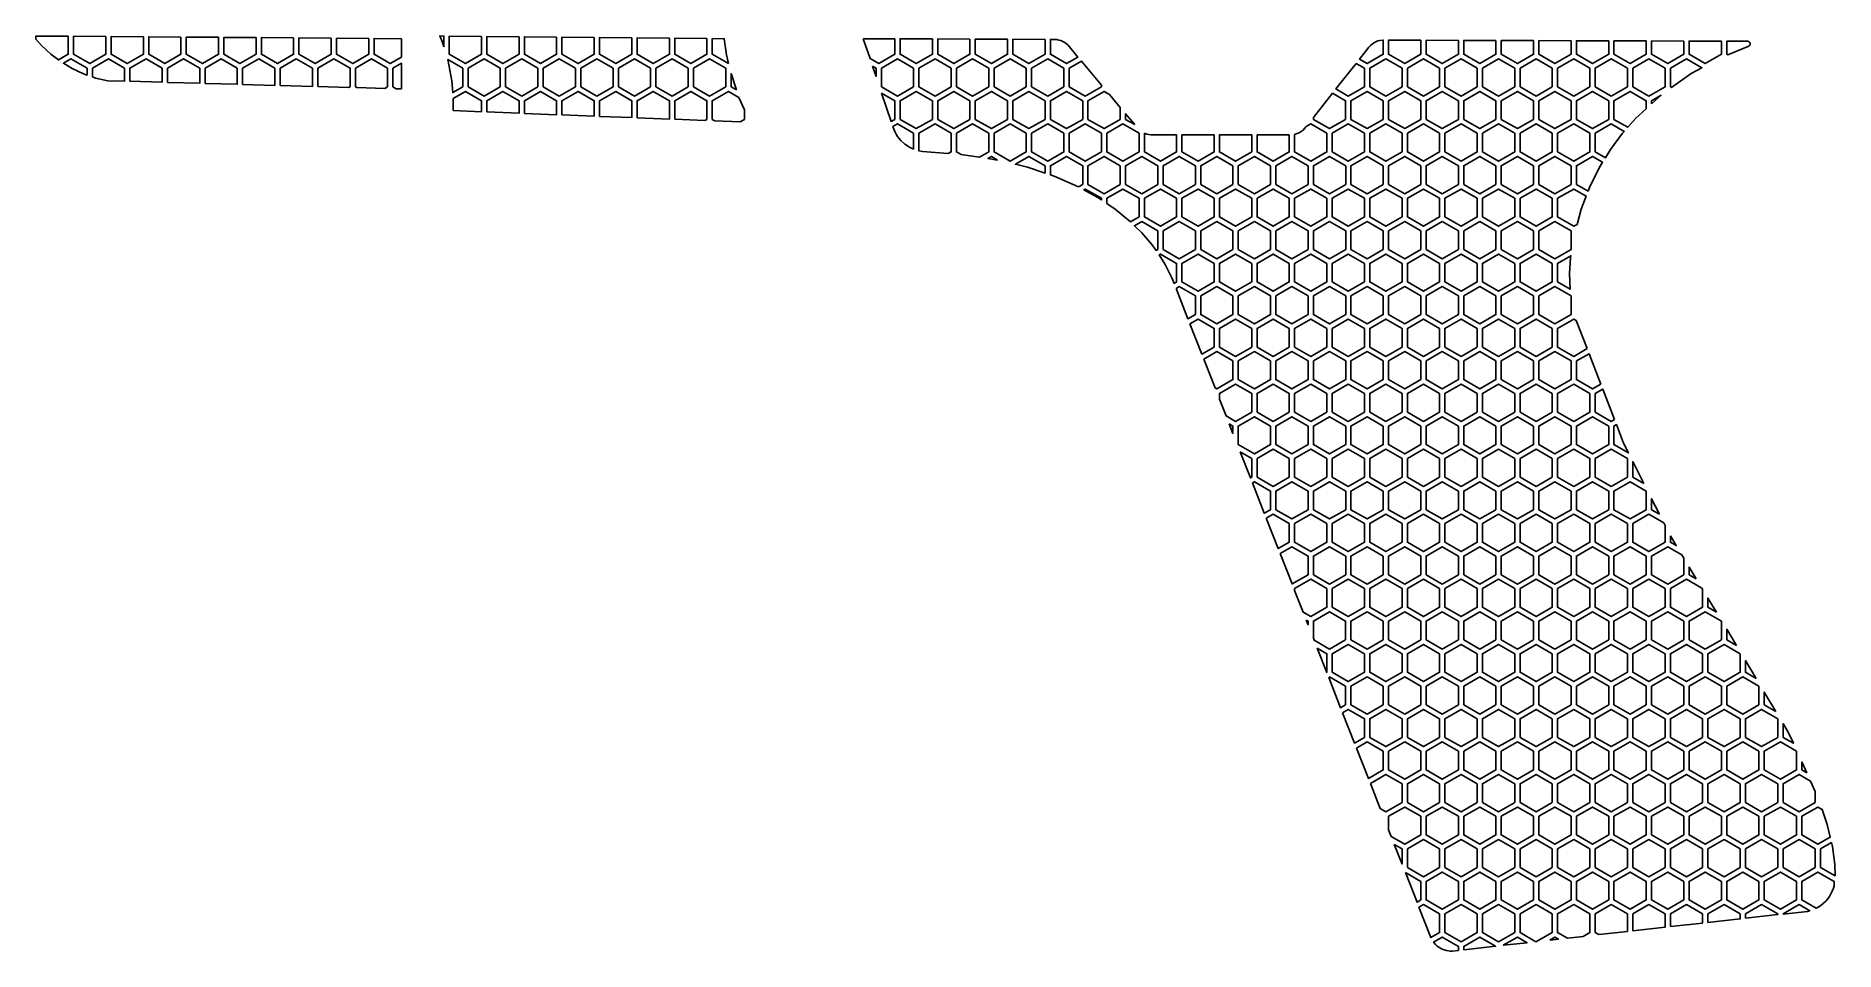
# Model space of a CAD drawing. Header units: millimetres. Extents: x 18 to 187, y -155 to -69.
import ezdxf

# ---------------------------------------------------------------- set-up
doc = ezdxf.new("R2010")
doc.units = ezdxf.units.MM

# ---------------------------------------------------------------- blocks, each defined once
blk = doc.blocks.new('HEX')
blk.add_lwpolyline([(1.516, 0.875), (0, 1.75), (-1.516, 0.875), (-1.516, -0.875), (0, -1.75), (1.516, -0.875)], close=True)

msp = doc.modelspace()

# ---------------------------------------------------------------- linework, layer by layer
for points in [[(19.541, -71.054), (18.656, -70.238), (18.134, -69.655), (18.134, -69.343), (21.165, -69.365), (21.165, -71.063), (20.252, -71.59), (19.541, -71.054)], [(24.696, -69.391), (24.696, -71.063), (23.181, -71.938), (21.665, -71.063), (21.665, -69.368), (24.696, -69.391)], [(28.228, -69.417), (28.228, -71.063), (26.712, -71.938), (25.196, -71.063), (25.196, -69.394), (28.228, -69.417)], [(31.759, -69.442), (31.759, -71.063), (30.243, -71.938), (28.728, -71.063), (28.728, -69.42), (31.759, -69.442)], [(35.29, -69.468), (35.29, -71.063), (33.774, -71.938), (32.259, -71.063), (32.259, -69.446), (35.29, -69.468)], [(38.821, -69.494), (38.821, -71.063), (37.305, -71.938), (35.79, -71.063), (35.79, -69.472), (38.821, -69.494)], [(42.352, -69.52), (42.352, -71.063), (40.836, -71.938), (39.321, -71.063), (39.321, -69.498), (42.352, -69.52)], [(45.883, -69.546), (45.883, -71.063), (44.367, -71.938), (42.852, -71.063), (42.852, -69.524), (45.883, -69.546)], [(49.414, -69.572), (49.414, -71.063), (47.898, -71.938), (46.383, -71.063), (46.383, -69.55), (49.414, -69.572)], [(52.492, -69.594), (52.492, -71.325), (51.43, -71.938), (49.914, -71.063), (49.914, -69.576), (52.492, -69.594)], [(56.321, -69.86), (56.088, -69.341), (56.087, -69.34), (56.476, -69.344), (56.476, -70.342), (56.321, -69.86)], [(60.007, -69.377), (60.007, -71.063), (58.492, -71.938), (56.976, -71.063), (56.976, -69.349), (60.007, -69.377)], [(63.538, -69.411), (63.538, -71.063), (62.023, -71.938), (60.507, -71.063), (60.507, -69.382), (63.538, -69.411)], [(67.069, -69.445), (67.069, -71.063), (65.554, -71.938), (64.038, -71.063), (64.038, -69.416), (67.069, -69.445)], [(70.601, -69.478), (70.601, -71.063), (69.085, -71.938), (67.569, -71.063), (67.569, -69.449), (70.601, -69.478)], [(74.132, -69.512), (74.132, -71.063), (72.616, -71.938), (71.101, -71.063), (71.101, -69.483), (74.132, -69.512)], [(77.663, -69.545), (77.663, -71.063), (76.147, -71.938), (74.632, -71.063), (74.632, -69.516), (77.663, -69.545)], [(81.194, -69.579), (81.194, -71.063), (79.678, -71.938), (78.163, -71.063), (78.163, -69.55), (81.194, -69.579)], [(83.215, -71.935), (81.694, -71.063), (81.694, -69.583), (82.826, -69.594), (83.034, -71.125), (83.215, -71.935)], [(95.889, -69.594), (98.849, -69.606), (98.849, -71.063), (97.334, -71.938), (96.519, -71.467), (95.889, -69.594)], [(102.38, -69.619), (102.38, -71.063), (100.865, -71.938), (99.349, -71.063), (99.349, -69.607), (102.38, -69.619)], [(105.911, -69.633), (105.911, -71.063), (104.396, -71.938), (102.88, -71.063), (102.88, -69.621), (105.911, -69.633)], [(109.443, -69.647), (109.443, -71.063), (107.927, -71.938), (106.411, -71.063), (106.411, -69.635), (109.443, -69.647)], [(112.974, -69.661), (112.974, -71.063), (111.458, -71.938), (109.943, -71.063), (109.943, -69.649), (112.974, -69.661)], [(113.877, -69.664), (114.079, -69.682), (114.276, -69.721), (114.467, -69.781), (114.649, -69.861), (114.822, -69.961), (114.984, -70.08), (115.132, -70.216), (116.06, -71.32), (114.989, -71.938), (113.474, -71.063), (113.474, -69.662), (113.877, -69.664)], [(143.401, -70.396), (143.545, -70.24), (143.704, -70.103), (143.877, -69.986), (144.062, -69.889), (144.257, -69.813), (144.459, -69.76), (144.753, -69.731), (144.753, -71.063), (143.238, -71.938), (142.515, -71.52), (143.401, -70.396)], [(148.285, -69.742), (148.285, -71.063), (146.769, -71.938), (145.253, -71.063), (145.253, -69.732), (148.285, -69.742)], [(151.816, -69.754), (151.816, -71.063), (150.3, -71.938), (148.785, -71.063), (148.785, -69.744), (151.816, -69.754)], [(155.347, -69.765), (155.347, -71.063), (153.831, -71.938), (152.316, -71.063), (152.316, -69.755), (155.347, -69.765)], [(158.878, -69.777), (158.878, -71.063), (157.362, -71.938), (155.847, -71.063), (155.847, -69.767), (158.878, -69.777)], [(162.409, -69.789), (162.409, -71.063), (160.893, -71.938), (159.378, -71.063), (159.378, -69.779), (162.409, -69.789)], [(165.94, -69.8), (165.94, -71.063), (164.424, -71.938), (162.909, -71.063), (162.909, -69.79), (165.94, -69.8)], [(169.471, -69.812), (169.471, -71.063), (167.956, -71.938), (166.44, -71.063), (166.44, -69.802), (169.471, -69.812)], [(173.002, -69.823), (173.002, -71.063), (171.487, -71.938), (169.971, -71.063), (169.971, -69.813), (173.002, -69.823)], [(176.533, -69.835), (176.533, -71.063), (175.018, -71.938), (173.502, -71.063), (173.502, -69.825), (176.533, -69.835)], [(179.02, -69.843), (179.087, -69.859), (179.158, -69.903), (179.197, -69.95), (179.229, -70.024), (179.236, -70.104), (179.217, -70.183), (179.171, -70.251), (179.117, -70.291), (177.132, -71.12), (177.033, -71.063), (177.033, -69.837), (179.02, -69.843)], [(22.608, -72.909), (21.527, -72.4), (20.708, -71.904), (21.415, -71.496), (22.931, -72.371), (22.931, -73.019), (22.608, -72.909)], [(23.431, -73.19), (23.431, -72.371), (24.946, -71.496), (26.462, -72.371), (26.462, -73.589), (24.899, -73.545), (23.735, -73.294), (23.431, -73.19)], [(26.962, -73.603), (26.962, -72.371), (28.478, -71.496), (29.993, -72.371), (29.993, -73.687), (26.962, -73.603)], [(30.493, -73.701), (30.493, -72.371), (32.009, -71.496), (33.524, -72.371), (33.524, -73.786), (30.493, -73.701)], [(34.024, -73.8), (34.024, -72.371), (35.54, -71.496), (37.055, -72.371), (37.055, -73.885), (34.024, -73.8)], [(37.555, -73.899), (37.555, -72.371), (39.071, -71.496), (40.586, -72.371), (40.586, -73.983), (37.555, -73.899)], [(41.086, -73.997), (41.086, -72.371), (42.602, -71.496), (44.117, -72.371), (44.117, -74.082), (41.086, -73.997)], [(44.617, -74.096), (44.617, -72.371), (46.133, -71.496), (47.648, -72.371), (47.648, -74.121), (47.55, -74.178), (44.617, -74.096)], [(48.283, -74.198), (48.148, -74.121), (48.148, -72.371), (49.664, -71.496), (51.18, -72.371), (51.18, -74.121), (50.918, -74.272), (48.283, -74.198)], [(52.492, -74.316), (51.993, -74.302), (51.68, -74.121), (51.68, -72.371), (52.492, -71.902), (52.492, -74.316)], [(57.211, -73.554), (56.833, -71.558), (58.242, -72.371), (58.242, -74.121), (57.304, -74.662), (57.211, -73.554)], [(96.76, -72.184), (97.084, -72.371), (97.084, -73.148), (96.76, -72.184)], [(118.27, -73.953), (118.27, -74.121), (116.755, -74.996), (115.239, -74.121), (115.239, -72.371), (116.386, -71.709), (118.27, -73.953)], [(142.202, -71.917), (142.988, -72.371), (142.988, -74.121), (141.472, -74.996), (140.305, -74.322), (142.202, -71.917)], [(173.707, -72.879), (171.845, -74.183), (171.737, -74.121), (171.737, -72.371), (173.252, -71.496), (174.699, -72.331), (173.707, -72.879)], [(83.959, -74.41), (83.459, -74.121), (83.459, -72.884), (83.959, -74.41)], [(57.349, -76.36), (57.334, -75.222), (58.492, -74.554), (60.007, -75.429), (60.007, -76.464), (57.349, -76.36)], [(60.507, -76.483), (60.507, -75.429), (62.023, -74.554), (63.538, -75.429), (63.538, -76.602), (60.507, -76.483)], [(64.038, -76.622), (64.038, -75.429), (65.554, -74.554), (67.069, -75.429), (67.069, -76.74), (64.038, -76.622)], [(67.569, -76.76), (67.569, -75.429), (69.085, -74.554), (70.601, -75.429), (70.601, -76.879), (67.569, -76.76)], [(71.101, -76.898), (71.101, -75.429), (72.616, -74.554), (74.132, -75.429), (74.132, -77.017), (71.101, -76.898)], [(74.632, -77.037), (74.632, -75.429), (76.147, -74.554), (77.663, -75.429), (77.663, -77.155), (74.632, -77.037)], [(78.163, -77.175), (78.163, -75.429), (79.678, -74.554), (81.194, -75.429), (81.194, -77.179), (81.008, -77.286), (78.163, -77.175)], [(84.725, -76.274), (84.725, -77.179), (84.315, -77.416), (81.943, -77.323), (81.694, -77.179), (81.694, -75.429), (83.209, -74.554), (84.2, -75.126), (84.725, -76.274)], [(97.61, -74.713), (98.849, -75.429), (98.849, -77.179), (98.505, -77.378), (97.61, -74.713)], [(120.036, -76.055), (120.036, -77.179), (118.52, -78.054), (117.005, -77.179), (117.005, -75.429), (118.52, -74.554), (119.015, -74.84), (120.036, -76.055)], [(139.992, -74.719), (141.222, -75.429), (141.222, -77.179), (139.707, -78.054), (138.191, -77.179), (138.191, -77.002), (139.992, -74.719)], [(168.486, -77.08), (167.738, -77.928), (166.44, -77.179), (166.44, -75.429), (167.956, -74.554), (169.471, -75.429), (169.471, -76.184), (168.486, -77.08)], [(169.971, -75.729), (169.971, -75.429), (170.873, -74.908), (169.971, -75.729)], [(100.615, -79.985), (100.225, -79.801), (99.801, -79.519), (99.425, -79.176), (99.257, -78.983), (99.104, -78.777), (98.967, -78.559), (98.847, -78.329), (98.744, -78.087), (98.667, -77.861), (99.099, -77.612), (100.615, -78.487), (100.615, -79.985)], [(101.446, -80.201), (101.115, -80.141), (101.115, -78.487), (102.63, -77.612), (104.146, -78.487), (104.146, -80.237), (103.879, -80.391), (101.446, -80.201)], [(105.284, -80.501), (105.075, -80.485), (104.646, -80.237), (104.646, -78.487), (106.161, -77.612), (107.677, -78.487), (107.677, -80.237), (106.809, -80.738), (105.284, -80.501)], [(121.397, -77.676), (120.536, -77.179), (120.536, -76.651), (121.397, -77.676)], [(136.426, -78.596), (136.675, -78.521), (136.866, -78.433), (137.046, -78.325), (137.213, -78.196), (137.366, -78.049), (137.517, -77.857), (137.941, -77.612), (139.457, -78.487), (139.457, -80.237), (137.941, -81.112), (136.426, -80.237), (136.426, -78.596)], [(167.254, -78.477), (166.101, -80.022), (165.629, -80.788), (164.674, -80.237), (164.674, -78.487), (166.19, -77.612), (167.401, -78.311), (167.254, -78.477)], [(122.301, -78.487), (122.523, -78.563), (122.72, -78.613), (122.923, -78.641), (125.332, -78.642), (125.332, -80.237), (123.817, -81.112), (122.301, -80.237), (122.301, -78.487)], [(128.864, -78.643), (128.864, -80.237), (127.348, -81.112), (125.832, -80.237), (125.832, -78.642), (128.864, -78.643)], [(132.395, -78.645), (132.395, -80.237), (130.879, -81.112), (129.364, -80.237), (129.364, -78.644), (132.395, -78.645)], [(135.926, -78.646), (135.926, -80.237), (134.41, -81.112), (132.895, -80.237), (132.895, -78.645), (135.926, -78.646)], [(108.506, -81.004), (107.596, -80.861), (107.927, -80.67), (108.506, -81.004)], [(111.328, -81.682), (110.182, -81.407), (111.458, -80.67), (112.974, -81.545), (112.974, -82.231), (111.328, -81.682)], [(116.115, -83.52), (113.839, -82.519), (113.474, -82.397), (113.474, -81.545), (114.989, -80.67), (116.505, -81.545), (116.505, -83.295), (116.115, -83.52)], [(165.05, -81.724), (164.127, -83.586), (163.998, -83.924), (162.909, -83.295), (162.909, -81.545), (164.424, -80.67), (165.366, -81.213), (165.05, -81.724)], [(117.938, -84.522), (116.627, -83.801), (116.755, -83.728), (118.27, -84.603), (118.27, -84.747), (117.938, -84.522)], [(121.005, -86.813), (119.564, -85.622), (118.77, -85.085), (118.77, -84.603), (120.286, -83.728), (121.801, -84.603), (121.801, -86.353), (121.005, -86.813)], [(163.354, -85.616), (162.965, -87.051), (162.659, -87.228), (161.143, -86.353), (161.143, -84.603), (162.659, -83.728), (163.818, -84.397), (163.354, -85.616)], [(122.992, -88.93), (122.072, -87.859), (121.375, -87.176), (122.051, -86.786), (123.567, -87.661), (123.567, -89.411), (123.409, -89.502), (122.992, -88.93)], [(124.913, -92.135), (124.265, -90.813), (123.705, -89.909), (123.817, -89.844), (125.332, -90.719), (125.332, -92.469), (125.098, -92.605), (124.913, -92.135)], [(162.36, -90.198), (162.263, -91.666), (162.318, -93.147), (161.143, -92.469), (161.143, -90.719), (162.393, -89.997), (162.36, -90.198)], [(125.282, -93.075), (125.582, -92.902), (127.098, -93.777), (127.098, -95.527), (126.402, -95.929), (125.282, -93.075)], [(162.404, -93.774), (162.409, -95.527), (160.893, -96.402), (159.378, -95.527), (159.378, -93.777), (160.893, -92.902), (162.404, -93.774)], [(126.587, -96.399), (127.348, -95.96), (128.864, -96.835), (128.864, -98.585), (127.707, -99.253), (126.587, -96.399)], [(163.911, -98.737), (162.659, -99.46), (161.143, -98.585), (161.143, -96.835), (162.659, -95.96), (162.895, -96.096), (163.911, -98.737)], [(127.891, -99.724), (129.114, -99.018), (130.629, -99.893), (130.629, -101.643), (129.114, -102.518), (128.951, -102.424), (127.891, -99.724)], [(165.195, -102.073), (164.424, -102.518), (162.909, -101.643), (162.909, -99.893), (164.093, -99.209), (165.195, -102.073)], [(129.364, -103.475), (129.364, -102.951), (130.879, -102.076), (132.395, -102.951), (132.395, -104.701), (130.879, -105.576), (129.986, -105.06), (129.364, -103.475)], [(166.479, -105.409), (166.19, -105.576), (164.674, -104.701), (164.674, -102.951), (165.377, -102.545), (166.479, -105.409)], [(130.279, -105.807), (130.629, -106.009), (130.629, -106.7), (130.279, -105.807)], [(167.331, -107.622), (167.797, -108.542), (166.44, -107.759), (166.44, -106.009), (166.661, -105.881), (167.331, -107.622)], [(131.313, -108.443), (132.395, -109.067), (132.395, -110.817), (132.273, -110.888), (131.313, -108.443)], [(169.252, -111.421), (168.206, -110.817), (168.206, -109.351), (169.252, -111.421)], [(132.457, -111.358), (132.645, -111.25), (134.16, -112.125), (134.16, -113.875), (133.577, -114.212), (132.457, -111.358)], [(170.707, -114.3), (169.971, -113.875), (169.971, -112.844), (170.707, -114.3)], [(133.762, -114.682), (134.41, -114.308), (135.926, -115.183), (135.926, -116.933), (134.882, -117.536), (133.762, -114.682)], [(171.237, -115.348), (171.237, -116.933), (169.721, -117.808), (168.206, -116.933), (168.206, -115.183), (169.721, -114.308), (171.119, -115.115), (171.237, -115.348)], [(171.737, -116.337), (172.284, -117.249), (171.737, -116.933), (171.737, -116.337)], [(135.066, -118.007), (136.176, -117.366), (137.691, -118.241), (137.691, -119.991), (136.186, -120.86), (135.066, -118.007)], [(173.002, -118.439), (173.002, -119.991), (171.487, -120.866), (169.971, -119.991), (169.971, -118.241), (171.487, -117.366), (172.819, -118.135), (173.002, -118.439)], [(174.173, -120.379), (173.502, -119.991), (173.502, -119.267), (174.173, -120.379)], [(136.426, -121.47), (136.426, -121.299), (137.941, -120.424), (139.457, -121.299), (139.457, -123.049), (137.941, -123.924), (137.227, -123.512), (136.426, -121.47)], [(174.768, -121.363), (174.768, -123.049), (173.252, -123.924), (171.737, -123.049), (171.737, -121.299), (173.252, -120.424), (174.709, -121.265), (174.768, -121.363)], [(176.063, -123.508), (175.268, -123.049), (175.268, -122.191), (176.063, -123.508)], [(137.52, -124.258), (137.691, -124.357), (137.691, -124.695), (137.52, -124.258)], [(138.191, -125.969), (138.191, -124.357), (139.707, -123.482), (141.222, -124.357), (141.222, -126.107), (139.707, -126.982), (138.261, -126.148), (138.191, -125.969)], [(177.952, -126.638), (177.033, -126.107), (177.033, -125.116), (177.952, -126.638)], [(138.554, -126.894), (139.457, -127.415), (139.448, -129.17), (138.554, -126.894)], [(179.806, -129.746), (178.799, -129.165), (178.799, -128.057), (179.806, -129.746)], [(139.632, -129.641), (139.707, -129.598), (141.222, -130.473), (141.222, -132.223), (140.752, -132.495), (139.632, -129.641)], [(181.658, -132.854), (180.564, -132.223), (180.564, -131.02), (181.658, -132.854)], [(140.937, -132.965), (141.472, -132.656), (142.988, -133.531), (142.988, -135.281), (142.057, -135.819), (140.937, -132.965)], [(182.841, -134.841), (183.297, -135.84), (182.33, -135.281), (182.33, -133.983), (182.841, -134.841)], [(142.241, -136.289), (143.238, -135.714), (144.753, -136.589), (144.753, -138.339), (143.361, -139.143), (142.241, -136.289)], [(184.562, -138.608), (184.095, -138.339), (184.095, -137.587), (184.562, -138.608)], [(143.546, -139.614), (145.003, -138.772), (146.519, -139.647), (146.519, -141.397), (145.003, -142.272), (144.468, -141.963), (143.546, -139.614)], [(185.361, -140.359), (185.361, -141.397), (183.845, -142.272), (182.33, -141.397), (182.33, -139.647), (183.845, -138.772), (184.92, -139.392), (185.361, -140.359)], [(145.253, -143.964), (145.253, -142.705), (146.769, -141.83), (148.285, -142.705), (148.285, -144.455), (146.769, -145.33), (145.502, -144.599), (145.253, -143.964)], [(186.475, -143.47), (186.76, -144.667), (185.611, -145.33), (184.095, -144.455), (184.095, -142.705), (185.611, -141.83), (186.007, -142.059), (186.475, -143.47)], [(145.795, -145.345), (146.519, -145.763), (146.519, -147.189), (145.795, -145.345)], [(186.965, -145.531), (187.194, -147.232), (187.213, -148.294), (185.861, -147.513), (185.861, -145.763), (186.881, -145.175), (186.965, -145.531)], [(146.83, -147.981), (148.285, -148.821), (148.285, -150.571), (147.927, -150.778), (146.83, -147.981)], [(187.059, -149.464), (186.958, -149.733), (186.834, -149.99), (186.688, -150.233), (186.523, -150.463), (186.339, -150.677), (186.137, -150.874), (185.918, -151.054), (185.684, -151.214), (185.443, -151.349), (184.095, -150.571), (184.095, -148.821), (185.611, -147.946), (187.127, -148.821), (187.127, -149.225), (187.059, -149.464)], [(148.112, -151.248), (148.535, -151.004), (150.05, -151.879), (150.05, -153.629), (149.232, -154.102), (148.112, -151.248)], [(159.103, -154.49), (157.612, -153.629), (157.612, -151.879), (159.128, -151.004), (160.643, -151.879), (160.643, -153.629), (159.164, -154.483), (159.103, -154.49)], [(162.062, -154.16), (161.143, -153.629), (161.143, -151.879), (162.659, -151.004), (164.174, -151.879), (164.174, -153.629), (163.542, -153.994), (162.062, -154.16)], [(165.02, -153.829), (164.674, -153.629), (164.674, -151.879), (166.19, -151.004), (167.706, -151.879), (167.706, -153.529), (165.02, -153.829)], [(168.206, -153.473), (168.206, -151.879), (169.721, -151.004), (171.237, -151.879), (171.237, -153.134), (168.206, -153.473)], [(171.737, -153.078), (171.737, -151.879), (173.252, -151.004), (174.768, -151.879), (174.768, -152.74), (171.737, -153.078)], [(175.268, -152.684), (175.268, -151.879), (176.783, -151.004), (178.299, -151.879), (178.299, -152.345), (175.268, -152.684)], [(178.799, -152.289), (178.799, -151.879), (180.314, -151.004), (181.83, -151.879), (181.83, -151.951), (178.799, -152.289)], [(184.616, -151.639), (182.33, -151.895), (182.33, -151.879), (183.845, -151.004), (184.845, -151.581), (184.616, -151.639)], [(151.228, -155.37), (151.051, -155.368), (150.707, -155.32), (150.379, -155.218), (150.223, -155.148), (149.93, -154.971), (149.795, -154.866), (149.669, -154.75), (149.482, -154.534), (150.3, -154.062), (151.816, -154.937), (151.816, -155.305), (151.228, -155.37)], [(152.316, -155.249), (152.316, -154.937), (153.831, -154.062), (155.307, -154.914), (152.316, -155.249)], [(156.025, -154.834), (157.362, -154.062), (158.266, -154.584), (156.025, -154.834)], [(160.404, -154.345), (160.893, -154.062), (161.224, -154.253), (160.404, -154.345)]]:
    msp.add_lwpolyline(points, close=True)

# ---------------------------------------------------------------- block references
for p in [(60.257, -73.246), (63.788, -73.246), (67.319, -73.246), (70.851, -73.246), (74.382, -73.246), (77.913, -73.246), (81.444, -73.246), (99.099, -73.246), (102.63, -73.246), (106.161, -73.246), (109.693, -73.246), (113.224, -73.246), (145.003, -73.246), (148.535, -73.246), (152.066, -73.246), (155.597, -73.246), (159.128, -73.246), (162.659, -73.246), (166.19, -73.246), (169.721, -73.246), (100.865, -76.304), (104.396, -76.304), (107.927, -76.304), (111.458, -76.304), (114.989, -76.304), (143.238, -76.304), (146.769, -76.304), (150.3, -76.304), (153.831, -76.304), (157.362, -76.304), (160.893, -76.304), (164.424, -76.304), (109.693, -79.362), (113.224, -79.362), (116.755, -79.362), (120.286, -79.362), (141.472, -79.362), (145.003, -79.362), (148.535, -79.362), (152.066, -79.362), (155.597, -79.362), (159.128, -79.362), (162.659, -79.362), (118.52, -82.42), (122.051, -82.42), (125.582, -82.42), (129.114, -82.42), (132.645, -82.42), (136.176, -82.42), (139.707, -82.42), (143.238, -82.42), (146.769, -82.42), (150.3, -82.42), (153.831, -82.42), (157.362, -82.42), (160.893, -82.42), (123.817, -85.478), (127.348, -85.478), (130.879, -85.478), (134.41, -85.478), (137.941, -85.478), (141.472, -85.478), (145.003, -85.478), (148.535, -85.478), (152.066, -85.478), (155.597, -85.478), (159.128, -85.478), (125.582, -88.536), (129.114, -88.536), (132.645, -88.536), (136.176, -88.536), (139.707, -88.536), (143.238, -88.536), (146.769, -88.536), (150.3, -88.536), (153.831, -88.536), (157.362, -88.536), (160.893, -88.536), (127.348, -91.594), (130.879, -91.594), (134.41, -91.594), (137.941, -91.594), (141.472, -91.594), (145.003, -91.594), (148.535, -91.594), (152.066, -91.594), (155.597, -91.594), (159.128, -91.594), (129.114, -94.652), (132.645, -94.652), (136.176, -94.652), (139.707, -94.652), (143.238, -94.652), (146.769, -94.652), (150.3, -94.652), (153.831, -94.652), (157.362, -94.652), (130.879, -97.71), (134.41, -97.71), (137.941, -97.71), (141.472, -97.71), (145.003, -97.71), (148.535, -97.71), (152.066, -97.71), (155.597, -97.71), (159.128, -97.71), (132.645, -100.768), (136.176, -100.768), (139.707, -100.768), (143.238, -100.768), (146.769, -100.768), (150.3, -100.768), (153.831, -100.768), (157.362, -100.768), (160.893, -100.768), (134.41, -103.826), (137.941, -103.826), (141.472, -103.826), (145.003, -103.826), (148.535, -103.826), (152.066, -103.826), (155.597, -103.826), (159.128, -103.826), (162.659, -103.826), (132.645, -106.884), (136.176, -106.884), (139.707, -106.884), (143.238, -106.884), (146.769, -106.884), (150.3, -106.884), (153.831, -106.884), (157.362, -106.884), (160.893, -106.884), (164.424, -106.884), (134.41, -109.942), (137.941, -109.942), (141.472, -109.942), (145.003, -109.942), (148.535, -109.942), (152.066, -109.942), (155.597, -109.942), (159.128, -109.942), (162.659, -109.942), (166.19, -109.942), (136.176, -113), (139.707, -113), (143.238, -113), (146.769, -113), (150.3, -113), (153.831, -113), (157.362, -113), (160.893, -113), (164.424, -113), (167.956, -113), (137.941, -116.058), (141.472, -116.058), (145.003, -116.058), (148.535, -116.058), (152.066, -116.058), (155.597, -116.058), (159.128, -116.058), (162.659, -116.058), (166.19, -116.058), (139.707, -119.116), (143.238, -119.116), (146.769, -119.116), (150.3, -119.116), (153.831, -119.116), (157.362, -119.116), (160.893, -119.116), (164.424, -119.116), (167.956, -119.116), (141.472, -122.174), (145.003, -122.174), (148.535, -122.174), (152.066, -122.174), (155.597, -122.174), (159.128, -122.174), (162.659, -122.174), (166.19, -122.174), (169.721, -122.174), (143.238, -125.232), (146.769, -125.232), (150.3, -125.232), (153.831, -125.232), (157.362, -125.232), (160.893, -125.232), (164.424, -125.232), (167.956, -125.232), (171.487, -125.232), (175.018, -125.232), (141.472, -128.29), (145.003, -128.29), (148.535, -128.29), (152.066, -128.29), (155.597, -128.29), (159.128, -128.29), (162.659, -128.29), (166.19, -128.29), (169.721, -128.29), (173.252, -128.29), (176.783, -128.29), (143.238, -131.348), (146.769, -131.348), (150.3, -131.348), (153.831, -131.348), (157.362, -131.348), (160.893, -131.348), (164.424, -131.348), (167.956, -131.348), (171.487, -131.348), (175.018, -131.348), (178.549, -131.348), (145.003, -134.406), (148.535, -134.406), (152.066, -134.406), (155.597, -134.406), (159.128, -134.406), (162.659, -134.406), (166.19, -134.406), (169.721, -134.406), (173.252, -134.406), (176.783, -134.406), (180.314, -134.406), (146.769, -137.464), (150.3, -137.464), (153.831, -137.464), (157.362, -137.464), (160.893, -137.464), (164.424, -137.464), (167.956, -137.464), (171.487, -137.464), (175.018, -137.464), (178.549, -137.464), (182.08, -137.464), (148.535, -140.522), (152.066, -140.522), (155.597, -140.522), (159.128, -140.522), (162.659, -140.522), (166.19, -140.522), (169.721, -140.522), (173.252, -140.522), (176.783, -140.522), (180.314, -140.522), (150.3, -143.58), (153.831, -143.58), (157.362, -143.58), (160.893, -143.58), (164.424, -143.58), (167.956, -143.58), (171.487, -143.58), (175.018, -143.58), (178.549, -143.58), (182.08, -143.58), (148.535, -146.638), (152.066, -146.638), (155.597, -146.638), (159.128, -146.638), (162.659, -146.638), (166.19, -146.638), (169.721, -146.638), (173.252, -146.638), (176.783, -146.638), (180.314, -146.638), (183.845, -146.638), (150.3, -149.696), (153.831, -149.696), (157.362, -149.696), (160.893, -149.696), (164.424, -149.696), (167.956, -149.696), (171.487, -149.696), (175.018, -149.696), (178.549, -149.696), (182.08, -149.696), (152.066, -152.754), (155.597, -152.754)]:
    msp.add_blockref('HEX', p)

doc.saveas('drawing.dxf')
